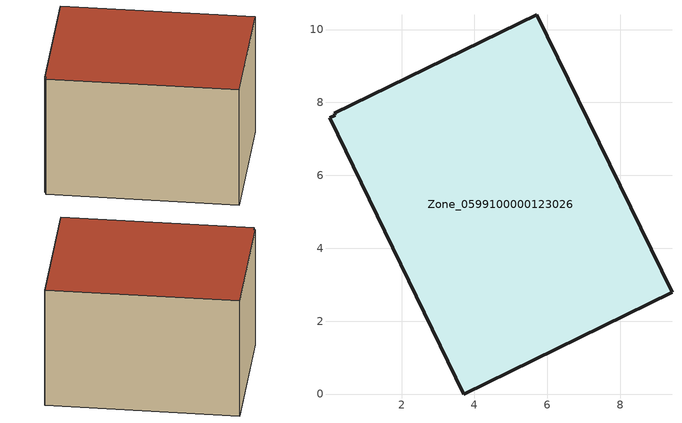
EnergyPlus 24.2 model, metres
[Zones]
Zone_0599100000123026
 floor ground (C_G): 9.42,2.79 3.7,0 0.02,7.58 0.17,7.65 0.15,7.7 5.71,10.4 z0
 wall outside (C_F): 9.42,2.79 5.71,10.4 0.15,7.7 0.17,7.65 0.02,7.58 3.7,0 9.42,2.79 z0:5.76
 roof outside (C_R): 3.7,0 9.42,2.79 5.71,10.4 0.15,7.7 0.17,7.65 0.02,7.58 z5.76
[BUILDING]
Pand.0599100000123026: North Axis=0; Terrain=City; Loads Convergence Tolerance Value=0.04; Temperature Convergence Tolerance Value=0.4; Solar Distribution=FullExterior; Maximum Number of Warmup Days=25; Minimum Number of Warmup Days=1
[Site:Location]
Rotterdam.The.Hague.AP_ZH_NLD Design_Conditions: Latitude=51.96; Longitude=4.45; Time Zone=1; Elevation=-4.5
[SITE:GROUNDTEMPERATURE:BUILDINGSURFACE]
18, 18, 18, 18, 18, 18, 18, 18, 18, 18, 18, 18
[MATERIAL] Thermal Absorptance=0.9; Solar Absorptance=0.7; Visible Absorptance=0.7
Name | Roughness | Thickness | Conductivity | Density | Specific Heat
G.TI.1946-1964 | MediumSmooth | 0.15 | 1 | 540 | 1210
F.TI.1946-1964 | Rough | 0.3 | 0.857143 | 1920 | 840
R.TI.1946-1964 | MediumRough | 0.2 | 0.277778 | 1500 | 1000
[CONSTRUCTION]
C_G: G.TI.1946-1964
C_F: F.TI.1946-1964
C_R: R.TI.1946-1964
[ZONE]
Zone_0599100000123026: Type=1; Multiplier=1; Ceiling Height=Autocalculate; Volume=Autocalculate; Floor Area=autocalculate; Part of Total Floor Area=Yes
[ZONEINFILTRATION:DESIGNFLOWRATE]
Infil_Zone_0599100000123026: Zone or ZoneList or Space or SpaceList=Zone_0599100000123026; Schedule=AlwaysOn; Design Flow Rate Calculation Method=Flow/Area; Flow Rate per Floor Area=0.003; Constant Term Coefficient=1; Temperature Term Coefficient=0; Velocity Term Coefficient=0; Velocity Squared Term Coefficient=0
[HVACTEMPLATE:ZONE:IDEALLOADSAIRSYSTEM]
Zone_0599100000123026: Maximum Heating Supply Air Temperature=50; Minimum Cooling Supply Air Temperature=13; Maximum Heating Supply Air Humidity Ratio=0.0156; Minimum Cooling Supply Air Humidity Ratio=0.0077; Heating Limit=NoLimit; Cooling Limit=NoLimit; Dehumidification Control Type=ConstantSensibleHeatRatio; Cooling Sensible Heat Ratio=0.7; Dehumidification Setpoint=60; Humidification Control Type=None; Humidification Setpoint=30; Outdoor Air Method=None; Outdoor Air Flow Rate per Person=0.00944; Outdoor Air Flow Rate per Zone Floor Area=0; Outdoor Air Flow Rate per Zone=0; Demand Controlled Ventilation Type=None; Outdoor Air Economizer Type=NoEconomizer; Heat Recovery Type=None; Sensible Heat Recovery Effectiveness=0.7; Latent Heat Recovery Effectiveness=0.65
[ZONECONTROL:THERMOSTAT]
ThermostatControl_Zone_0599100000123026: Zone or ZoneList=Zone_0599100000123026; Control Type Schedule=DualSetpointControlType; Control 1=Thermostat_Zone_0599100000123026; Temperature Difference Between Cutout And Setpoint=0
[THERMOSTATSETPOINT:DUALSETPOINT]
Thermostat_Zone_0599100000123026: Heating Setpoint Temperature Schedule=HeatingSetpoint_Zone_0599100000123026; Cooling Setpoint Temperature Schedule=CoolingSetpoint_Zone_0599100000123026
[SCHEDULE:COMPACT]
HeatingSetpoint_Zone_0599100000123026: Through: 12/31, For: AllDays, Until: 24:00, 21
CoolingSetpoint_Zone_0599100000123026: Through: 12/31, For: AllDays, Until: 24:00, 24
DualSetpointControlType: Through: 12/31, For: AllDays, Until: 24:00, 4
AlwaysOn: Through: 12/31, For: AllDays, Until: 24:00, 1
